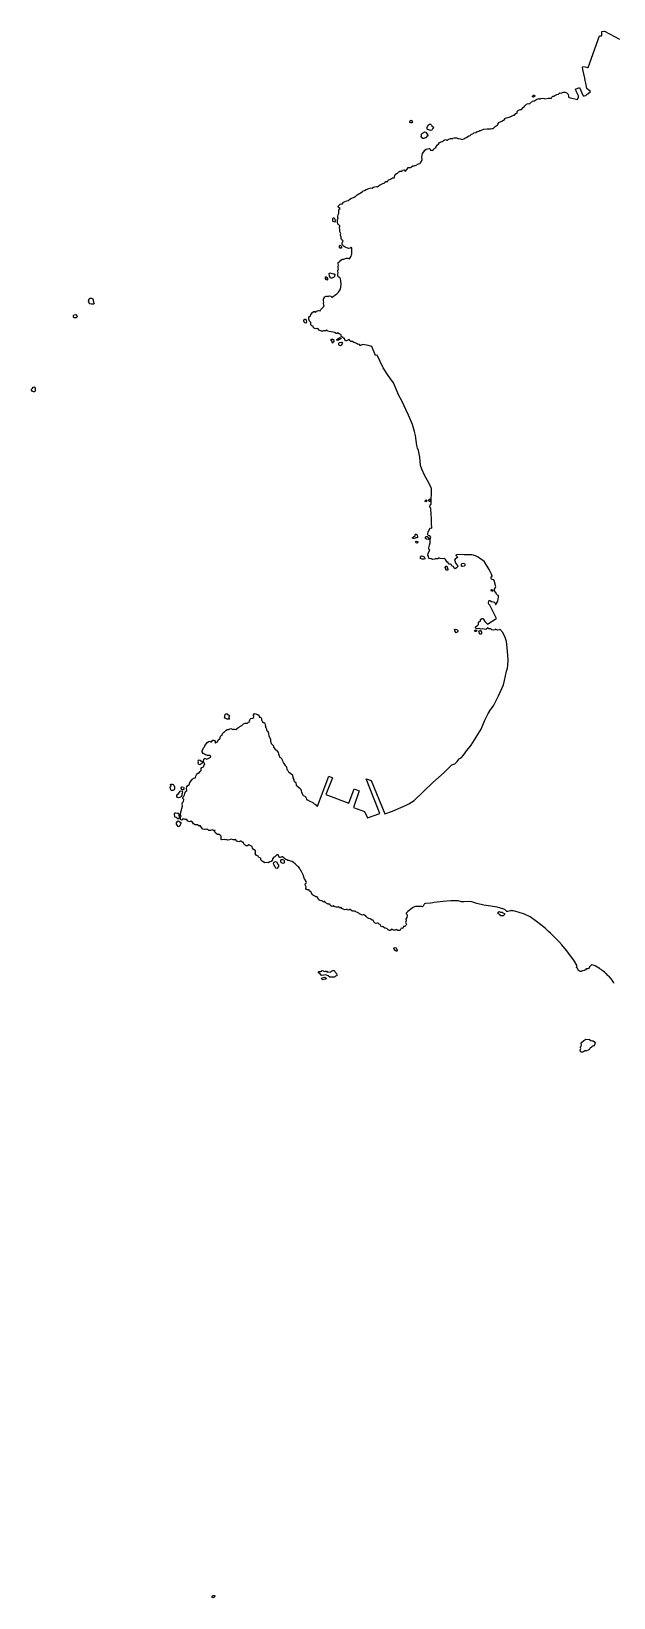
# Model space of a CAD drawing. Header units: inches. Extents: x -62624 to 51363, y -122611 to -15713.
# Drawn here: x -2739 to 920, y -112027 to -102185 of the extents above; entities that cross this region are included whole.
import ezdxf

# ---------------------------------------------------------------- set-up
doc = ezdxf.new("R2010")
doc.units = ezdxf.units.IN
doc.header["$MEASUREMENT"] = 0

msp = doc.modelspace()

# ---------------------------------------------------------------- linework, layer by layer
for points in [[(923.3, -108167.5), (918.6, -108158.9), (914.8, -108153.3), (911.7, -108147.6), (904.2, -108137.6), (894.2, -108126.4), (888.4, -108120.8), (884.2, -108117.6), (872.3, -108105.7), (868, -108102.4), (863.9, -108098.7), (861.7, -108096.4), (853.6, -108090.1), (848.6, -108086.4), (840.9, -108080.1), (832.7, -108074.8), (830.2, -108072.1), (827, -108070.8), (821, -108067), (803.5, -108057.8), (791.1, -108052), (783.9, -108050.5), (779.9, -108051.1), (778, -108053.5), (769.1, -108064), (764.7, -108073.2), (758.8, -108075.4), (750.2, -108075), (746.9, -108075.9), (743.7, -108082.5), (737.5, -108086), (724.4, -108087.4), (716.8, -108092.2), (710.4, -108092.2), (704.3, -108088.9), (697.7, -108084.1), (694.9, -108073.9), (691.5, -108071.7), (686.6, -108068.2), (687.7, -108060.7), (690, -108057), (669.4, -108022.1), (624.1, -107959.7), (594.5, -107924.2), (578.4, -107905.8), (570.4, -107898.8), (551, -107878.8), (542.3, -107869.5), (522.9, -107851.3), (511.7, -107841.3), (508.5, -107838.8), (490.4, -107820.4), (436, -107778), (394.5, -107747.9), (360.7, -107732.8), (320.6, -107719.8), (290.5, -107711.4), (286.8, -107711.7), (280.1, -107711.4), (275.4, -107706.1), (271.8, -107711.4), (256.1, -107714.7), (248.1, -107714.4), (241.1, -107706.4), (236, -107703.1), (230.5, -107700), (187.5, -107687.1), (149, -107681.2), (104.9, -107675.7), (61, -107665.7), (29.9, -107654.9), (14.6, -107651.6), (-21.2, -107654.7), (-36.8, -107654.3), (-57.5, -107648.1), (-102, -107648.5), (-151.9, -107652.7), (-207.7, -107659.8), (-215.2, -107661.4), (-229.6, -107663.1), (-260.2, -107665.6), (-267.7, -107668.1), (-269.6, -107671.2), (-272.6, -107673.6), (-274.8, -107677.1), (-277.5, -107681.4), (-280.8, -107685.4), (-285.2, -107684.7), (-297.3, -107684), (-311, -107683.7), (-324.9, -107684.1), (-330.6, -107685.3), (-343.7, -107693.1), (-354, -107701.2), (-364.1, -107708.2), (-373.9, -107716), (-379.6, -107721.2), (-383.4, -107726.3), (-384.6, -107730.9), (-379.9, -107731.8), (-377.1, -107740), (-379.6, -107753.8), (-382.7, -107758.7), (-386.6, -107761.7), (-383.9, -107768.1), (-382.7, -107773.8), (-388.2, -107785), (-385.7, -107788.3), (-384.2, -107791.4), (-382, -107795.3), (-385.2, -107803.2), (-391.5, -107810), (-400.2, -107809.9), (-401.9, -107816), (-405.4, -107820.6), (-410.8, -107822.1), (-415.8, -107820.3), (-421.5, -107831.9), (-425.9, -107835), (-436.2, -107834.7), (-441.2, -107833.7), (-445.7, -107829.2), (-448.4, -107830), (-455.4, -107833.6), (-463.4, -107833.6), (-471.4, -107829.1), (-472.9, -107825.2), (-477.6, -107829.8), (-483.4, -107834.7), (-488.2, -107834.9), (-496, -107829.9), (-505.5, -107821.9), (-518, -107820.1), (-527.5, -107812.6), (-532, -107810.6), (-537.2, -107811.2), (-540.3, -107810.3), (-544.2, -107800.5), (-546.9, -107797.8), (-553.2, -107795.5), (-558.7, -107788.9), (-563.8, -107789.7), (-571.5, -107790.7), (-577.8, -107788.6), (-586, -107780.4), (-589.1, -107772.8), (-597.3, -107769.8), (-605.3, -107763.6), (-609.6, -107760.5), (-618.7, -107759.6), (-627.6, -107754.2), (-636, -107747.5), (-638.3, -107740.8), (-644.5, -107738.3), (-648.4, -107735.4), (-650.5, -107735), (-657, -107738.1), (-664, -107736.8), (-676.3, -107731), (-681.5, -107725), (-690.3, -107722.4), (-700.7, -107717.2), (-705.8, -107712.2), (-708.8, -107712.3), (-717.9, -107713.8), (-725.6, -107711.8), (-735.3, -107703.6), (-738.8, -107703.4), (-742, -107705.8), (-746.8, -107706.9), (-751.8, -107704.4), (-755.3, -107701.8), (-757.8, -107702.2), (-760.3, -107703.6), (-769.4, -107705.5), (-780.1, -107700.9), (-787.9, -107696), (-791.1, -107691.1), (-793.9, -107690.6), (-796.7, -107692.4), (-801.9, -107692.4), (-805.2, -107688.2), (-807.3, -107687), (-814, -107687.8), (-823, -107687.5), (-836.5, -107683.7), (-839, -107680.2), (-841.6, -107679.7), (-844.7, -107681.9), (-851.2, -107683.3), (-856.7, -107680.6), (-861.2, -107675.3), (-863.1, -107669.9), (-866.1, -107669.2), (-873.2, -107668.7), (-877.7, -107667.4), (-892.3, -107659.2), (-895.3, -107653.5), (-898.1, -107652.8), (-903.7, -107655.2), (-906, -107655.2), (-909.1, -107649.5), (-913, -107647.9), (-926.2, -107646.7), (-932.8, -107641.4), (-941.3, -107626.7), (-943.6, -107624.1), (-951.5, -107622.9), (-958.3, -107618.3), (-966.2, -107615.3), (-971.9, -107610.7), (-979.6, -107595), (-983.3, -107590.1), (-988.2, -107588.3), (-994.7, -107578.5), (-996.9, -107578.2), (-1003.2, -107580), (-1009.6, -107577.9), (-1013.9, -107570.3), (-1012.7, -107560.1), (-1014, -107555.7), (-1018.5, -107547.5), (-1018.5, -107543), (-1015.4, -107539.6), (-1011.5, -107536.8), (-1010.9, -107531.6), (-1012.2, -107526), (-1015.8, -107520.5), (-1017.1, -107518.6), (-1021.6, -107510.8), (-1025.6, -107500.2), (-1029.5, -107489.5), (-1033.7, -107481), (-1036.8, -107472.3), (-1043.5, -107459.7), (-1049.9, -107450.7), (-1054, -107444.1), (-1058.9, -107437.2), (-1065.2, -107431.7), (-1070.2, -107426.1), (-1080.2, -107416.7), (-1091.3, -107407.7), (-1100.2, -107401.3), (-1110, -107398.7), (-1118.8, -107395.5), (-1127.1, -107394.2), (-1133.3, -107390.8), (-1140.7, -107388.2), (-1146.6, -107383.6), (-1160.1, -107371), (-1165.9, -107372.2), (-1175.8, -107376.1), (-1176.4, -107375.9), (-1181.6, -107374.4), (-1187.2, -107359.3), (-1195.8, -107358.5), (-1208, -107372.9), (-1214.8, -107373.3), (-1223.4, -107384.9), (-1224, -107391.4), (-1230.9, -107401.5), (-1240.6, -107404.3), (-1251.1, -107409), (-1263.1, -107406.6), (-1272, -107408.8), (-1289, -107400), (-1297.2, -107391.4), (-1297.8, -107381.7), (-1301.3, -107378), (-1310.3, -107375.9), (-1313.9, -107368.3), (-1317.8, -107365.5), (-1325.3, -107361.5), (-1332.7, -107351.3), (-1331, -107346.1), (-1329.9, -107334.1), (-1332.7, -107331.5), (-1343.4, -107325.7), (-1349.4, -107318.4), (-1351.5, -107307.8), (-1371.3, -107297), (-1380.1, -107302.4), (-1389.3, -107302.4), (-1401.6, -107294), (-1405, -107281.5), (-1415.1, -107280.4), (-1422.4, -107272.9), (-1427.4, -107273.1), (-1435.9, -107277), (-1448, -107274.4), (-1453.9, -107266), (-1457.7, -107263.2), (-1462.2, -107264.5), (-1470, -107265.1), (-1481.8, -107260.4), (-1493.2, -107264.5), (-1504.4, -107266.9), (-1515.9, -107263), (-1520.7, -107264.3), (-1528.2, -107262.1), (-1541.1, -107265.8), (-1545.2, -107261.9), (-1546.7, -107254.2), (-1545.2, -107241.9), (-1556.8, -107232), (-1563.2, -107232.4), (-1569.9, -107231.8), (-1578.1, -107224.8), (-1586.4, -107217.7), (-1587.3, -107211), (-1582.8, -107206.3), (-1594.6, -107206.5), (-1603.1, -107202.4), (-1612.6, -107206.9), (-1623.1, -107205.8), (-1629.3, -107200.1), (-1638.4, -107200.3), (-1645.7, -107197.9), (-1653.8, -107199.2), (-1662.2, -107198.5), (-1670.5, -107186.9), (-1677.8, -107174.2), (-1685.3, -107179.8), (-1693.7, -107171.8), (-1708.5, -107169.9), (-1720.8, -107164.1), (-1725.3, -107153.3), (-1737.1, -107147.3), (-1745.1, -107151.8), (-1760.2, -107144.7), (-1760.6, -107139.1), (-1762.5, -107137), (-1773.1, -107137.2), (-1782.1, -107133.3), (-1785.1, -107131.8), (-1790.9, -107140.2), (-1796.3, -107141), (-1800.6, -107137.6), (-1802.1, -107131.2), (-1801, -107123.6), (-1797.4, -107114.6), (-1800.6, -107107.7), (-1799.5, -107091.5), (-1795.2, -107075.8), (-1792.2, -107068.2), (-1788.5, -107053.8), (-1788.9, -107048.7), (-1790.7, -107040.2), (-1788.9, -107031.1), (-1783.1, -107023.4), (-1781.6, -107011.2), (-1785.9, -107004.5), (-1784.8, -106995.3), (-1781.6, -106989.7), (-1777.1, -106981.8), (-1773.4, -106974.3), (-1770, -106961.8), (-1761.6, -106954.1), (-1764.4, -106941.2), (-1762.8, -106932.8), (-1757.7, -106925.2), (-1745.4, -106914.2), (-1742.8, -106904.6), (-1726.9, -106884.1), (-1720.2, -106877.5), (-1708.2, -106876.4), (-1706.9, -106873.6), (-1706, -106865.3), (-1700, -106857.4), (-1696.9, -106849.8), (-1691.8, -106846), (-1686, -106845.1), (-1678.7, -106834.8), (-1671.6, -106828.6), (-1672, -106823.8), (-1672.2, -106815.9), (-1666.6, -106810.9), (-1657, -106806.6), (-1652.2, -106793), (-1648.4, -106788), (-1652, -106783.1), (-1657.6, -106773.8), (-1654.4, -106757.3), (-1651.1, -106753.4), (-1646, -106754.3), (-1636.3, -106758.8), (-1611.4, -106746.1), (-1615.5, -106735.2), (-1619.5, -106735), (-1631.1, -106735.4), (-1644.9, -106730.9), (-1651.6, -106725.7), (-1658.5, -106722.2), (-1665.5, -106712.3), (-1664.9, -106704.8), (-1657.2, -106687.4), (-1651.6, -106681.5), (-1649, -106673.6), (-1633.6, -106654.2), (-1622.7, -106646.4), (-1616.9, -106644.5), (-1610.4, -106649.6), (-1607.1, -106648.4), (-1598.1, -106638.7), (-1593.4, -106638.5), (-1587.8, -106640.4), (-1584.6, -106647.7), (-1583.7, -106656.1), (-1581.3, -106656.8), (-1576, -106651.6), (-1569.9, -106648.4), (-1563, -106635), (-1552.7, -106627.5), (-1551.4, -106620.2), (-1548.5, -106611.7), (-1539.5, -106606.4), (-1538, -106596.9), (-1529.8, -106587.7), (-1522.1, -106584.4), (-1515, -106575.4), (-1509.2, -106572.2), (-1499.9, -106572.6), (-1492.6, -106567.9), (-1485.7, -106565.7), (-1480.3, -106566.8), (-1471.9, -106572.6), (-1468.3, -106570.3), (-1461.6, -106569), (-1453.7, -106571.6), (-1441.3, -106561.8), (-1432.5, -106557.9), (-1428.4, -106552.8), (-1417.1, -106546.8), (-1412.3, -106542.2), (-1406.1, -106537.1), (-1395.8, -106532.8), (-1390, -106532.1), (-1380.7, -106531.8), (-1374.5, -106525.2), (-1366.7, -106521.1), (-1367.8, -106514.2), (-1364.8, -106507.4), (-1360.1, -106503.3), (-1348.8, -106501.5), (-1344.5, -106500), (-1338.9, -106488.6), (-1341.9, -106485.6), (-1343.4, -106478.7), (-1338.7, -106473.6), (-1333.3, -106471.4), (-1324.1, -106476.4), (-1320.1, -106476.9), (-1314.8, -106477.1), (-1310.3, -106480.7), (-1307.3, -106488.7), (-1306.4, -106493.6), (-1299.3, -106494.5), (-1294.1, -106499), (-1292, -106504.1), (-1291.8, -106512.3), (-1288.1, -106517.8), (-1283.4, -106527.7), (-1275.6, -106528.1), (-1274.6, -106529.5), (-1270.9, -106534.5), (-1269.8, -106542.9), (-1267, -106549.2), (-1266.4, -106552.6), (-1270.3, -106557.1), (-1265.1, -106559.7), (-1262.1, -106568.2), (-1260.4, -106577.4), (-1253.1, -106582.6), (-1249.2, -106595.7), (-1249, -106601.3), (-1246.8, -106608.6), (-1244.9, -106615.9), (-1240.6, -106623.9), (-1235.4, -106635.2), (-1236.7, -106645.9), (-1234.1, -106651.3), (-1232.2, -106658.8), (-1225.3, -106666.1), (-1218.2, -106674.3), (-1216.5, -106683.1), (-1212.4, -106687.1), (-1206, -106696.6), (-1198.4, -106701.9), (-1188.1, -106716.5), (-1184.9, -106725.5), (-1182.5, -106737.2), (-1179.7, -106745.5), (-1175.1, -106746), (-1166.9, -106753.3), (-1161.1, -106765.8), (-1158.6, -106775.3), (-1154.1, -106778.7), (-1152.5, -106785.9), (-1143.3, -106798.8), (-1136.4, -106806.5), (-1133.2, -106824), (-1127.2, -106829.8), (-1122, -106837.7), (-1116.9, -106841.6), (-1098.4, -106857.4), (-1096, -106875.5), (-1090.2, -106885.8), (-1089.5, -106891.8), (-1087.8, -106896.9), (-1077.3, -106904.1), (-1074.7, -106922.1), (-1063.3, -106930.2), (-1047.8, -106944.4), (-1042.9, -106954.1), (-1042.3, -106967.8), (-1037.5, -106974.9), (-1031.3, -106985.7), (-1020.8, -106991), (-1015, -106997.6), (-1007.3, -107013.7), (-1003.4, -107013.7), (-989.6, -107022.8), (-969.4, -107031.2), (-965.6, -107035.4), (-962.3, -107039.3), (-955.7, -107040.2), (-953.7, -107042.1), (-946.9, -107052.2), (-941.1, -107053.1), (-869.5, -106866), (-846.4, -106875.9), (-888.3, -106979.7), (-743.8, -107035.1), (-711.3, -106945), (-678.3, -106957.9), (-714.2, -107062.3), (-644.4, -107086.8), (-626.8, -107127), (-548.4, -107099.9), (-635.7, -106882.5), (-602.9, -106892.8), (-517.7, -107102.3), (-470.5, -107085.5), (-383.7, -107047.6), (-366.7, -107039.1), (-334.2, -107018), (-215.5, -106904.7), (-145.2, -106841.6), (-97.3, -106793.2), (-78.7, -106786.5), (-69.6, -106779.8), (-64, -106772.2), (-50.9, -106756.6), (-38.4, -106750.4), (-24.3, -106732.4), (-13.3, -106718.5), (-11.5, -106715.4), (-11.5, -106713.5), (24.8, -106670.4), (87.9, -106569.1), (110.4, -106512.2), (131, -106472.2), (146, -106448.4), (149, -106446), (167.3, -106419.4), (197.1, -106360.7), (227.1, -106290.3), (235, -106263.2), (246.9, -106204.2), (253.7, -106187.3), (256.2, -106168.8), (256.7, -106133.8), (253.6, -106079.3), (245.8, -106018.9), (239, -105994), (223.8, -105962.2), (205.1, -105942.2), (202.3, -105945.7), (190.4, -105946.7), (182.6, -105944.2), (177.3, -105941.2), (172.8, -105945), (163.7, -105946.7), (154.1, -105945.2), (147.8, -105939.9), (144, -105938.4), (134.9, -105938.4), (126.3, -105933.6), (124.3, -105934.4), (121, -105938.9), (116.1, -105942.9), (95.3, -105939), (85.8, -105940.9), (75.3, -105936.8), (63.6, -105938.7), (55, -105936.2), (52.2, -105930.1), (53.9, -105923.7), (65, -105918.7), (70.3, -105911.8), (70.6, -105901.8), (77.3, -105893.4), (83.1, -105890.4), (83.6, -105881.2), (91.4, -105873.5), (96.7, -105873.5), (99.3, -105876.6), (103.9, -105882.9), (111.7, -105892.9), (121, -105903.9), (127.6, -105909.8), (179.1, -105876.4), (184.8, -105873.3), (142.7, -105791.1), (135.5, -105783.9), (134.2, -105776.3), (135.8, -105762.8), (139.6, -105760.3), (146.2, -105760.3), (148.1, -105767.2), (152.1, -105768.8), (157.2, -105767.9), (168.5, -105772.6), (176.4, -105777.3), (178.2, -105786.1), (180.1, -105785.5), (191.5, -105765.7), (197.1, -105739.2), (196.5, -105730), (189.6, -105728.4), (183.9, -105720.9), (180.1, -105711.4), (177.6, -105708.3), (171, -105700.1), (170.7, -105690.7), (177.9, -105679.4), (179.8, -105674.3), (168.8, -105634.5), (166.9, -105632.1), (162.1, -105631.6), (156.6, -105629.7), (152.2, -105626.8), (149.9, -105622.1), (149.7, -105616.8), (151.2, -105612.3), (153.8, -105610.5), (157.2, -105610.5), (157.6, -105608.9), (151.8, -105595.6), (138.3, -105565.5), (108.7, -105519), (96, -105508.1), (79.8, -105496.2), (67.9, -105488.1), (51.1, -105481.2), (43.6, -105477.5), (39.8, -105476.9), (28.6, -105475), (-19.6, -105475), (-60.2, -105471.9), (-66.4, -105473.7), (-67.7, -105475), (-72.6, -105476.4), (-72.3, -105478.9), (-68.3, -105479.8), (-61.5, -105486.3), (-64.6, -105492.8), (-76.4, -105501.8), (-80.4, -105507.7), (-76, -105519.1), (-72, -105528.4), (-61.8, -105540.4), (-60, -105546.6), (-67.1, -105555), (-74.8, -105561.5), (-82.9, -105558.4), (-86.9, -105547.8), (-97.7, -105542.6), (-100.8, -105535.5), (-104.5, -105533.3), (-113.8, -105533.3), (-117.2, -105530.2), (-118.7, -105519.7), (-125, -105519.6), (-137.4, -105503.5), (-142, -105497.9), (-156.2, -105498.9), (-170.2, -105498.2), (-178.5, -105492.4), (-184.7, -105498.9), (-192.1, -105499.8), (-199.5, -105497.9), (-203.5, -105501.7), (-216.2, -105504.4), (-225.5, -105500.1), (-231, -105499.8), (-241.2, -105496.4), (-243.1, -105482.1), (-247.4, -105475.7), (-246.2, -105463), (-235.7, -105444.2), (-241.5, -105438.6), (-241.8, -105430.1), (-237.5, -105412.8), (-232.2, -105399.2), (-233.5, -105377.7), (-228.2, -105363.2), (-235.6, -105354.2), (-244.9, -105353.6), (-248.3, -105349.3), (-248.3, -105340.9), (-244.6, -105331.3), (-242.8, -105325.8), (-233.5, -105306.9), (-229.2, -105304.7), (-223, -105306.3), (-225.1, -105274.3), (-223.6, -105242.4), (-227, -105224.2), (-228.4, -105180.4), (-234, -105173.9), (-233.2, -105159.9), (-226.8, -105155.4), (-224.5, -105060.5), (-226.3, -105053), (-232.6, -105038), (-248.8, -105006.7), (-266.9, -104978), (-285.1, -104936.1), (-292.6, -104912.9), (-297.6, -104861.1), (-306.9, -104817.9), (-311.5, -104802.9), (-316.3, -104786.7), (-324.7, -104724.5), (-331.9, -104698.5), (-343.8, -104656), (-368.1, -104596), (-410.6, -104507.2), (-430.4, -104473.5), (-463.7, -104393.7), (-486.2, -104361.5), (-495.8, -104346.9), (-527.4, -104299), (-565.7, -104219.5), (-576.8, -104222.7), (-599.8, -104164.8), (-621.7, -104159.3), (-656.6, -104153.2), (-669.9, -104158.4), (-671.9, -104159.5), (-677.8, -104152.8), (-688.5, -104151.1), (-696.3, -104147), (-703.1, -104141.4), (-712, -104139.7), (-721.2, -104134.2), (-730.9, -104132.9), (-738, -104128.1), (-741.8, -104120.4), (-757.6, -104128.8), (-762.1, -104129.5), (-767, -104127.3), (-770.5, -104115), (-772.8, -104113.1), (-777, -104112.6), (-781.8, -104109.3), (-791.7, -104101.3), (-792.2, -104094.4), (-794.8, -104089.1), (-804.7, -104086.3), (-815, -104078.5), (-818.7, -104082.4), (-823.8, -104083), (-833.5, -104077.7), (-841.4, -104074.6), (-868.3, -104071.7), (-877.2, -104069.3), (-881.3, -104060.4), (-886.8, -104066.1), (-900.4, -104065.7), (-906.4, -104068.5), (-916, -104069.1), (-929.9, -104062), (-937.6, -104054.7), (-939.8, -104051), (-942.8, -104050.6), (-945.8, -104052.9), (-951.4, -104053.4), (-957.9, -104052.5), (-965.8, -104047.2), (-968.2, -104038.3), (-975.5, -104035.9), (-981.8, -104028.8), (-983, -104020.5), (-982.2, -104014.3), (-990.6, -104006.3), (-994.7, -103994.1), (-994.7, -103982.9), (-991, -103975.8), (-985, -103974.5), (-981.6, -103964.2), (-969.8, -103948.5), (-963.7, -103945.7), (-959.6, -103945.5), (-953.8, -103951.3), (-947.6, -103943.5), (-934.5, -103939.3), (-924.2, -103941), (-922.5, -103934.8), (-910, -103921.6), (-898.1, -103911.9), (-902, -103904.6), (-903.1, -103894.9), (-901.2, -103886.6), (-902.3, -103878.4), (-903.5, -103866.4), (-901.6, -103863.6), (-894.9, -103853.5), (-886.3, -103848.7), (-880.2, -103849.1), (-875.1, -103853), (-871.9, -103849.6), (-864.6, -103846.8), (-858, -103848.5), (-855.2, -103851.1), (-851.6, -103855.8), (-849.1, -103855.7), (-824.8, -103838.9), (-819.2, -103833.9), (-809.8, -103823.9), (-796, -103805.1), (-793.3, -103790.7), (-791.6, -103774.7), (-793.6, -103751.8), (-797.2, -103739.2), (-800.6, -103731), (-807.7, -103728.8), (-812.7, -103723.2), (-814, -103713.7), (-810.4, -103699.2), (-813.2, -103691.4), (-813.4, -103690.6), (-813.2, -103684.5), (-808.2, -103681.3), (-811.2, -103673.5), (-811.7, -103662.2), (-809, -103654.2), (-811.6, -103645.8), (-810.1, -103637), (-804.7, -103632.8), (-800, -103631.1), (-793.5, -103623.3), (-783.7, -103616.5), (-776, -103617.1), (-770.1, -103613.3), (-757.6, -103609.6), (-749.7, -103610.7), (-740.2, -103615.2), (-735.7, -103608.9), (-729.8, -103597.5), (-727.3, -103590), (-725.3, -103584.5), (-724, -103578.5), (-724.5, -103546.8), (-729.5, -103540.7), (-736.2, -103548), (-743.5, -103548.8), (-755.4, -103545.6), (-766, -103540), (-772.2, -103536.3), (-780.4, -103530), (-784.1, -103526.3), (-786, -103523.8), (-786.6, -103514.4), (-785.4, -103513.2), (-784.1, -103509.4), (-780.4, -103501.9), (-786.6, -103496.9), (-789.1, -103491.9), (-791.6, -103486.9), (-791.6, -103478.2), (-794.7, -103471.9), (-796, -103468.1), (-795.4, -103460.6), (-794.1, -103456.9), (-796, -103451.3), (-798.5, -103446.3), (-799.7, -103441.9), (-800.3, -103426.9), (-802.9, -103420), (-802.2, -103412.5), (-801, -103410.6), (-801, -103408.7), (-801, -103406.2), (-802.9, -103404.4), (-808.5, -103398.7), (-812.8, -103395.6), (-815.3, -103383.1), (-815.3, -103371.2), (-815.3, -103365.6), (-811.6, -103361.8), (-812.8, -103355), (-812.2, -103345.6), (-811, -103336.8), (-809.1, -103333.1), (-806, -103327.4), (-807.2, -103308.4), (-805.4, -103301.5), (-799.2, -103297.5), (-807.9, -103291.7), (-811.2, -103287.8), (-811.2, -103283.1), (-798.5, -103270.7), (-791.4, -103268.4), (-787.2, -103269.6), (-783.9, -103269.3), (-781.2, -103264.4), (-777.3, -103258.7), (-757, -103249), (-748.1, -103247.3), (-736.6, -103239), (-726.7, -103232.4), (-713.7, -103228.5), (-711, -103225.8), (-705, -103222.5), (-699, -103220), (-690.6, -103211.4), (-666.6, -103197.1), (-658.8, -103191.2), (-653.3, -103186.1), (-646.2, -103185.4), (-635, -103177.9), (-617.6, -103171.3), (-603, -103168.6), (-596.3, -103170.7), (-588.8, -103164.2), (-572.5, -103159.8), (-564.9, -103162.4), (-562.5, -103160.5), (-551.7, -103151.9), (-543.5, -103147.7), (-530.2, -103139.9), (-522.5, -103139.3), (-519.2, -103133.7), (-510.7, -103129.3), (-505.5, -103128.7), (-499.5, -103128.7), (-496.2, -103120.3), (-482.5, -103113.4), (-470.3, -103106.1), (-459.8, -103104.5), (-452.9, -103083.6), (-445.4, -103077.7), (-437.9, -103075), (-429.2, -103068.4), (-423.2, -103062.7), (-415.5, -103062.7), (-410.4, -103065.5), (-406.4, -103056.5), (-398.9, -103055.1), (-393.8, -103056.6), (-389.7, -103065.3), (-377.7, -103050.5), (-370.8, -103040.5), (-365.9, -103040.5), (-363.2, -103040.5), (-356, -103040.8), (-349.1, -103036.2), (-342, -103030.6), (-332.9, -103029), (-320.4, -103026.7), (-306.9, -103018.1), (-296.7, -103014.2), (-293.1, -103011.2), (-283.4, -102993.4), (-283.2, -102988.8), (-285.5, -102976.6), (-282.4, -102964.3), (-280.3, -102952.1), (-272.7, -102941.9), (-266.3, -102931.1), (-258.9, -102924.7), (-249, -102923.1), (-240, -102921.5), (-234.6, -102921.8), (-230.3, -102931.1), (-227.9, -102931.1), (-224.4, -102931.1), (-216.6, -102933.8), (-210, -102924.9), (-202.6, -102918.1), (-194.8, -102915.1), (-195.6, -102908.5), (-187.3, -102897.8), (-180.7, -102893.4), (-174.6, -102883.6), (-157.5, -102877.8), (-144.8, -102868.8), (-136.5, -102865.2), (-128.2, -102868.6), (-123, -102868.8), (-119.1, -102864.1), (-104.5, -102858.1), (-98.5, -102858.1), (-92.3, -102860.5), (-89.4, -102856.6), (-81, -102853.5), (-67.5, -102853.5), (-61.3, -102855.8), (-59.7, -102858.4), (-52.9, -102857.1), (-42.8, -102860.5), (-32.7, -102864.1), (-21.6, -102860.5), (-15.1, -102856.1), (-5, -102852.8), (3.8, -102845.4), (11.1, -102841.1), (17.9, -102840), (26.1, -102831.7), (34.4, -102828.4), (40.6, -102822.6), (53.4, -102820), (63.1, -102814.2), (73.3, -102812.9), (78.7, -102807.5), (85.1, -102806.9), (93, -102803.3), (104.8, -102799.2), (124.5, -102798.1), (139.1, -102796.6), (146.7, -102797.8), (154.2, -102796.3), (162.8, -102796.3), (169.6, -102789), (176.6, -102783.1), (182.9, -102777.8), (189.6, -102774.9), (193, -102768.2), (197.4, -102762.2), (201.7, -102756.1), (209.2, -102752.9), (221, -102746.7), (231, -102741.7), (235.4, -102739.2), (236.2, -102733.4), (244.3, -102728.7), (257.9, -102725.4), (273.6, -102719.2), (290.7, -102712.5), (296.7, -102712.5), (306.3, -102701.6), (310.9, -102699.2), (314.6, -102700.4), (314.2, -102697.3), (314.4, -102688.8), (322.1, -102680.5), (334.9, -102675.5), (341.7, -102675.5), (351.1, -102664.1), (358.8, -102658.7), (361.7, -102652.9), (373, -102643.2), (382.1, -102638.4), (390.4, -102639.4), (410.4, -102623.2), (416.4, -102620.7), (421, -102623.2), (425.3, -102619.1), (432.1, -102614.7), (437.1, -102610.6), (444.8, -102608.3), (452.5, -102607.5), (458, -102610.2), (463.4, -102605.8), (476.1, -102604.1), (483.7, -102607.5), (490.6, -102608.7), (509.1, -102605), (520.9, -102605.4), (528.1, -102606), (530.6, -102598.1), (538.9, -102593.1), (545.5, -102593.1), (549.9, -102588.5), (564, -102581.7), (574.5, -102578.7), (582.9, -102571.9), (591, -102572.4), (601.8, -102567.6), (607.9, -102566.1), (614.9, -102567.3), (619.2, -102569.9), (627.7, -102574.2), (631.9, -102577.7), (633.8, -102582), (635.4, -102595), (636.9, -102597.4), (641.3, -102599.6), (693.7, -102613.2), (698.5, -102599.2), (698.9, -102589.2), (687.6, -102564.1), (680.7, -102549.1), (705.6, -102537.6), (728.1, -102589.6), (734.2, -102589.2), (744.5, -102588), (752.5, -102581.6), (753.8, -102580.4), (756.9, -102577.3), (775, -102562.6), (767.2, -102557.1), (751.5, -102544.7), (744.6, -102511.2), (741.4, -102493.8), (738.3, -102478.9), (727.1, -102425.5), (725.2, -102409.1), (726.4, -102405.3), (741.9, -102408.4), (754.9, -102411), (759.2, -102412), (831.9, -102213.6), (843.7, -102213.9), (845.7, -102209.6), (846.3, -102202.2), (846.2, -102197.8), (846.1, -102184.9), (861.8, -102184.7), (956, -102234.2)], [(410.6, -102596.1), (410.6, -102592.3), (416.8, -102586.1), (418.1, -102585.4), (422.4, -102586.7), (424.9, -102591.7), (423.7, -102594.2), (417.4, -102599.2), (410.6, -102596.1)], [(-362.1, -102750.6), (-353.8, -102743.5), (-349.6, -102744.7), (-344.5, -102754), (-347, -102759.1), (-352.1, -102760.1), (-356.9, -102759.1), (-361.6, -102753.8), (-362.1, -102750.6)], [(-288.4, -102845), (-286.7, -102838.4), (-286.5, -102830.8), (-283.8, -102826.5), (-280.4, -102825.2), (-273.6, -102819.4), (-267.7, -102816.9), (-260.4, -102817.4), (-256.8, -102824), (-252.1, -102830.6), (-248.5, -102835.7), (-248, -102843), (-253.8, -102844.2), (-256.8, -102848.1), (-257.7, -102853.3), (-264.8, -102854.5), (-272.1, -102857.4), (-278.9, -102857.4), (-286.7, -102851.3), (-288.4, -102845)], [(-252.4, -102796.7), (-251.4, -102788.5), (-250.4, -102783.6), (-243.6, -102774.1), (-236.1, -102769), (-229.7, -102768.2), (-225.3, -102774.1), (-222.4, -102778.7), (-213.9, -102783.8), (-212.9, -102788.7), (-218, -102796.7), (-223.2, -102805.5), (-229.7, -102808.4), (-237.8, -102806.7), (-250.2, -102801.8), (-252.4, -102796.7)], [(-843.8, -103376.8), (-843.8, -103359.9), (-840.7, -103355.6), (-835.7, -103356.8), (-832.7, -103365.2), (-830.1, -103377.5), (-834.4, -103383.1), (-841.9, -103379.3), (-843.8, -103376.8)], [(-802.4, -103541.9), (-802.4, -103532.5), (-798, -103529.4), (-791.7, -103532.5), (-789.2, -103536.9), (-789.2, -103544.4), (-792.4, -103547.5), (-798.6, -103547.5), (-802.4, -103541.9)], [(-891.3, -103732), (-890.2, -103727), (-885.7, -103728.1), (-881.3, -103732.2), (-877.1, -103737.5), (-877.4, -103745.8), (-880.2, -103747.5), (-885.7, -103743.9), (-890.2, -103737), (-891.3, -103732)], [(-867.7, -103711.4), (-866.4, -103705.9), (-861.4, -103703.1), (-850.6, -103706.7), (-840.9, -103708.4), (-835.6, -103708.1), (-832.6, -103715.1), (-833.7, -103725.6), (-841.1, -103730.6), (-850, -103735.8), (-858.3, -103736.7), (-861.9, -103730.3), (-865.2, -103723.9), (-865.2, -103718.9), (-867.7, -103711.4)], [(-2379.1, -103879.8), (-2375.4, -103866.1), (-2369.2, -103861), (-2359.8, -103860.5), (-2352.4, -103865.9), (-2349.5, -103876.9), (-2348.2, -103886.8), (-2344.7, -103894.3), (-2346.6, -103898.4), (-2361.1, -103898.9), (-2371, -103897.8), (-2376.2, -103891.8), (-2376.2, -103886.6), (-2379.1, -103879.8)], [(-2474.9, -103971), (-2469.3, -103966.1), (-2459.8, -103965), (-2456.9, -103965.6), (-2453.2, -103972.5), (-2451.3, -103979.7), (-2456.3, -103984.3), (-2472.2, -103984.1), (-2474.1, -103980.1), (-2473.9, -103977.2), (-2474.9, -103971)], [(-1026.7, -104005.6), (-1026.3, -104001.4), (-1024.5, -103996.2), (-1019.8, -103993.2), (-1014.5, -103994), (-1012.2, -104001.4), (-1010.6, -104010.9), (-1011.3, -104015.6), (-1015, -104017.7), (-1020.2, -104016.3), (-1024.7, -104011.7), (-1026.7, -104005.6)], [(-856, -104120.9), (-851.3, -104119.2), (-843.9, -104119.2), (-839.4, -104121.7), (-837.1, -104130.6), (-839.6, -104137.6), (-845.8, -104144.3), (-848.6, -104133.6), (-853.8, -104126.9), (-856, -104120.9)], [(-821.8, -104123.6), (-811.8, -104115.4), (-799.9, -104108.6), (-797.4, -104109.8), (-794.9, -104113.5), (-794.9, -104116.7), (-797.4, -104119.2), (-810.5, -104125.4), (-813.6, -104126.7), (-819.9, -104126.1), (-821.8, -104123.6)], [(-807.4, -104154.6), (-806.8, -104145.2), (-803, -104140.2), (-793, -104137.7), (-788.7, -104138.9), (-785.5, -104140.8), (-783.7, -104142.7), (-784.9, -104148.3), (-791.8, -104157.1), (-796.8, -104160.2), (-802.4, -104159.6), (-807.4, -104154.6)], [(-2738.8, -104437.4), (-2738.2, -104433.6), (-2734.5, -104429.9), (-2730.1, -104426.8), (-2728.9, -104421.1), (-2727, -104419.9), (-2723.9, -104419.2), (-2719.7, -104421.4), (-2715.7, -104426.6), (-2714.5, -104432.6), (-2713.9, -104441.2), (-2713.9, -104443), (-2716.4, -104448), (-2721.4, -104450.5), (-2725.8, -104449.9), (-2733.2, -104445.5), (-2737.6, -104439.9), (-2738.8, -104437.4)], [(-264.3, -105134.9), (-263.2, -105132.1), (-260.2, -105128.5), (-257.2, -105128.7), (-254.6, -105132.8), (-256, -105140.1), (-259.9, -105140.6), (-263.6, -105138.2), (-264.3, -105134.9)], [(-241, -105131.5), (-239.2, -105124.8), (-235.1, -105124.6), (-231.9, -105126.5), (-230.4, -105133.2), (-232.7, -105138.8), (-238.8, -105139.5), (-240.5, -105135.8), (-241, -105131.5)], [(-345.5, -105367.1), (-342.3, -105364.5), (-336, -105359.1), (-329.2, -105357.4), (-328, -105354.2), (-327.7, -105347.3), (-325.1, -105343.9), (-319.8, -105343.6), (-313.8, -105349.1), (-311.7, -105362), (-312.9, -105365.7), (-317.4, -105366.6), (-322.1, -105366.5), (-326.8, -105369.1), (-333.2, -105371.9), (-340.5, -105372.2), (-344, -105369.9), (-345.5, -105367.1)], [(-324.1, -105391.6), (-321.6, -105389.3), (-315, -105389.5), (-311.2, -105392.7), (-311, -105397.2), (-314.7, -105400.5), (-319.8, -105399.8), (-323.5, -105396.1), (-324.1, -105391.6)], [(-263.2, -105367.9), (-262.9, -105363.6), (-258.4, -105359.4), (-252.7, -105359.9), (-243.2, -105364.3), (-241.2, -105369.9), (-240.9, -105375.4), (-244.6, -105376.9), (-256.3, -105375.9), (-261.3, -105372.5), (-263.2, -105367.9)], [(-294.6, -105492.3), (-293.8, -105488.6), (-288.9, -105482.3), (-284, -105479.6), (-278.6, -105483.3), (-269.7, -105486.7), (-266, -105494.6), (-267.3, -105498.8), (-272.1, -105500.8), (-282.4, -105500.4), (-293.5, -105496.2), (-294.6, -105492.3)], [(-137.6, -105553.2), (-137.4, -105548.4), (-133.1, -105544.6), (-129.1, -105545.2), (-125.5, -105551.8), (-121.5, -105564.5), (-122.1, -105569.7), (-128.4, -105570.2), (-134, -105569.5), (-134.2, -105565.8), (-134.5, -105559.7), (-137.6, -105553.2)], [(-36.3, -105543.2), (-36.3, -105533.2), (-34.4, -105528.8), (-25.7, -105527.6), (-17.6, -105528.8), (-15.1, -105532), (-15.1, -105540.7), (-20.1, -105545.7), (-28.8, -105547), (-32.3, -105547.2), (-35.1, -105546.3), (-36.3, -105543.2)], [(150.1, -105698.5), (150.1, -105697.2), (150.1, -105694.7), (152, -105691.6), (159.5, -105693.5), (162, -105698.5), (161.4, -105701), (158.8, -105703.5), (152, -105702.2), (150.1, -105698.5)], [(-79.2, -105946.3), (-79.2, -105944), (-75.7, -105942.3), (-66.2, -105942.6), (-59.9, -105948.9), (-59.9, -105955.1), (-64.6, -105961.5), (-69.3, -105963.3), (-74.3, -105957.6), (-77.4, -105952), (-78.8, -105949.1), (-79.2, -105946.3)], [(46.5, -105952.2), (47.1, -105949.9), (49.4, -105948.5), (52.6, -105946.4), (59.4, -105947.6), (58.9, -105951.4), (57.9, -105954), (55, -105955.5), (48.8, -105955.1), (46.5, -105952.2)], [(73.2, -105956.4), (75.3, -105951.8), (80.4, -105949.7), (83.8, -105948.9), (87.6, -105955.1), (88.8, -105957), (90.4, -105971.3), (85.1, -105972.6), (80.7, -105972), (77.9, -105970.2), (76.9, -105966.4), (74.4, -105961.4), (73.2, -105956.4)], [(-1524.3, -106497.8), (-1523.4, -106493.1), (-1522.3, -106488.3), (-1520.9, -106477.2), (-1515.8, -106473.5), (-1509.3, -106474), (-1504.7, -106479.5), (-1495.7, -106481.8), (-1494.3, -106487.6), (-1496.9, -106492.4), (-1497.1, -106498), (-1493.6, -106503.8), (-1496.6, -106507.7), (-1508.4, -106507.7), (-1516, -106503.3), (-1522.5, -106501.2), (-1524.3, -106497.8)], [(-1690.1, -106781), (-1688.7, -106775.6), (-1690.1, -106769), (-1689, -106765.1), (-1685, -106763.2), (-1678.3, -106764.2), (-1666.2, -106775.5), (-1665, -106782.1), (-1667.7, -106787), (-1676, -106790), (-1680.8, -106793), (-1685.3, -106792.4), (-1689.3, -106788.7), (-1690.1, -106781)], [(-1867.3, -106934.2), (-1865.5, -106931), (-1861.1, -106928.4), (-1863.7, -106916.4), (-1860.9, -106914.6), (-1853.8, -106914.8), (-1847.6, -106917.5), (-1843.2, -106922), (-1839.4, -106931.3), (-1839.2, -106937.4), (-1838.5, -106944.5), (-1841.2, -106950.5), (-1848.9, -106954.7), (-1859.1, -106954.9), (-1862.4, -106950.1), (-1863.5, -106941.5), (-1866.4, -106937.5), (-1867.3, -106934.2)], [(-1825.1, -106992.1), (-1823.9, -106985.9), (-1820.8, -106980.6), (-1816.2, -106979), (-1812.9, -106971.7), (-1804.2, -106958.4), (-1798.2, -106956.9), (-1791.6, -106959.1), (-1788.9, -106964.2), (-1791, -106971.9), (-1792.5, -106977.7), (-1792.7, -106984.8), (-1797.4, -106994.8), (-1802, -106997.9), (-1813.9, -107000.3), (-1819.5, -106998.5), (-1825.1, -106992.1)], [(-1798.5, -106940.3), (-1797.6, -106937.7), (-1795.1, -106932.6), (-1790.1, -106932.1), (-1783.2, -106933.9), (-1780.3, -106938.6), (-1780.1, -106945.4), (-1784.3, -106950.1), (-1789.9, -106950.9), (-1792.7, -106947.8), (-1796.5, -106943), (-1798.5, -106940.3)], [(-1840.1, -107098.9), (-1836.7, -107096.5), (-1834.8, -107095.9), (-1830.8, -107095.9), (-1823.3, -107096.7), (-1818.5, -107096.5), (-1814.7, -107097.3), (-1810.3, -107102.6), (-1813.9, -107108.8), (-1809.8, -107114.1), (-1810.2, -107128.1), (-1813.8, -107132.3), (-1819.2, -107132.1), (-1829.2, -107125.3), (-1834.8, -107123.4), (-1836.7, -107120.2), (-1837.3, -107114.6), (-1839.2, -107110.3), (-1839.7, -107107.8), (-1840, -107105.2), (-1840, -107102.3), (-1840.1, -107098.9)], [(-1827.3, -107163.4), (-1826.7, -107158.4), (-1822.3, -107152.1), (-1821.7, -107150.3), (-1820.7, -107147.3), (-1817.3, -107145.9), (-1811.7, -107147.1), (-1804.2, -107154), (-1800.4, -107155.9), (-1799.2, -107161.5), (-1799.8, -107163.4), (-1801.7, -107164), (-1803.7, -107173), (-1808, -107178), (-1809.2, -107182.8), (-1816.7, -107181.5), (-1820.4, -107175.9), (-1822.3, -107172.2), (-1826.1, -107166.5), (-1827.3, -107163.4)], [(-1216.7, -107414.9), (-1215.8, -107407.6), (-1210.7, -107403), (-1204.2, -107402.2), (-1197.2, -107405.5), (-1194.6, -107410.4), (-1192.9, -107416.3), (-1185.1, -107421.9), (-1184.9, -107433.3), (-1196.1, -107444.9), (-1202.5, -107442.2), (-1206.9, -107435.2), (-1208.2, -107429.9), (-1213.3, -107424.2), (-1216.7, -107414.9)], [(-1172, -107399.8), (-1170.5, -107390.5), (-1166.7, -107388.2), (-1161.2, -107389), (-1152.7, -107391.6), (-1149.8, -107395.8), (-1149.8, -107402.4), (-1148.9, -107407.9), (-1151.3, -107412.3), (-1159.5, -107413), (-1166.9, -107409.8), (-1171.5, -107405.6), (-1172, -107399.8)], [(194, -107724.7), (194.7, -107720), (200.4, -107716.2), (209.7, -107718.8), (219.8, -107718.8), (224.7, -107723.1), (233.5, -107728.6), (235.1, -107732), (232.7, -107737.7), (226.6, -107742.8), (219.6, -107743.4), (211.1, -107741.8), (205.6, -107734.7), (194.7, -107729.2), (194, -107724.7)], [(-460.2, -107945.8), (-460, -107943.2), (-453.5, -107941.7), (-446.9, -107943.5), (-442.8, -107955), (-440.7, -107961.9), (-443.3, -107964.5), (-447.1, -107964), (-454.6, -107957.3), (-459.4, -107951.9), (-460.2, -107945.8)], [(-935.1, -108095.1), (-932, -108091.8), (-920.9, -108092.7), (-911.2, -108087.1), (-904.6, -108087.3), (-896.8, -108092.7), (-891.2, -108089.9), (-884.5, -108091.3), (-880.7, -108095.6), (-873.9, -108093.5), (-858.5, -108095.6), (-852.8, -108089.9), (-845.1, -108085.9), (-839.1, -108085.7), (-833, -108089.2), (-830.2, -108096.3), (-821.4, -108104.3), (-819.3, -108113.3), (-819.7, -108119), (-826.8, -108121.8), (-834.4, -108127.1), (-849.6, -108128.9), (-862.8, -108127.3), (-872.7, -108120.2), (-884.1, -108115.5), (-890, -108113.8), (-901.1, -108116.4), (-911.2, -108117.6), (-918.3, -108116.2), (-920.9, -108109.5), (-926.6, -108106.7), (-934, -108101.2), (-935.1, -108095.1)], [(-914.6, -108136.3), (-911.3, -108132), (-903.5, -108130.1), (-894.5, -108128.5), (-888.6, -108131.3), (-887.1, -108137.7), (-890, -108141.2), (-899.2, -108142), (-906.3, -108144.1), (-913.4, -108141.2), (-914.6, -108136.3)], [(710.3, -108583.7), (714.6, -108576.2), (712.3, -108570.9), (712.3, -108565), (716.2, -108561), (718.5, -108554.1), (716.9, -108544.5), (716.2, -108540.3), (718.6, -108538.3), (732, -108526.3), (746.3, -108518.3), (767.9, -108519.9), (776.2, -108525.5), (785.4, -108528.3), (790.6, -108527.5), (798.6, -108531.5), (803.3, -108541.4), (800.6, -108553), (795.2, -108559), (788.3, -108561.3), (783.4, -108566.3), (779.4, -108570.2), (772.2, -108571.2), (770.2, -108579.1), (764.6, -108584.1), (745.5, -108592), (738.6, -108589), (732, -108594.9), (727.1, -108599.9), (716.9, -108599.9), (711.6, -108594.9), (710.3, -108583.7)], [(-1603.8, -112022.1), (-1602.8, -112019.1), (-1600.3, -112016.1), (-1596.3, -112014.4), (-1592.7, -112013.1), (-1588.2, -112013.4), (-1585.4, -112015.9), (-1585.4, -112018.7), (-1588, -112022.6), (-1593.1, -112026), (-1598.9, -112027), (-1602.6, -112025.3), (-1603.8, -112022.1)]]:
    msp.add_lwpolyline(points)

doc.saveas('drawing.dxf')
